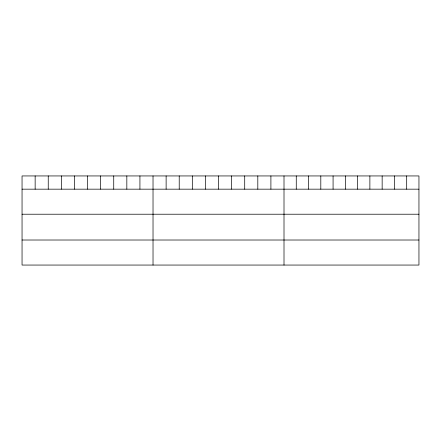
<?xml version="1.0" encoding="UTF-8"?>
<svg xmlns="http://www.w3.org/2000/svg" width="441" height="441" viewBox="0 0 441 441"><rect width="100%" height="100%" fill="white"/><g stroke="black" fill="none" stroke-linecap="round" stroke-linejoin="round"><path stroke-width="0.66" d="M418.95 189.167L418.95 265.058L22.05 265.058L22.05 175.942L418.95 175.942L418.95 189.167L22.05 189.167M22.05 214.216L418.95 214.216M22.05 240.014L418.95 240.014M406.685 175.942L406.685 189.167M394.414 175.942L394.414 189.167M382.149 175.942L382.149 189.167M369.878 175.942L369.878 189.167M357.612 175.942L357.612 189.167M345.342 175.942L345.342 189.167M333.076 175.942L333.076 189.167M320.805 175.942L320.805 189.167M308.54 175.942L308.54 189.167M296.269 175.942L296.269 189.167M284.004 175.942L284.004 265.058M270.906 175.942L270.906 189.167M257.809 175.942L257.809 189.167M244.711 175.942L244.711 189.167M231.613 175.942L231.613 189.167M218.516 175.942L218.516 189.167M205.418 175.942L205.418 189.167M192.32 175.942L192.32 189.167M179.222 175.942L179.222 189.167M166.125 175.942L166.125 189.167M153.027 175.942L153.027 265.058M139.929 175.942L139.929 189.167M126.832 175.942L126.832 189.167M113.734 175.942L113.734 189.167M100.636 175.942L100.636 189.167M87.539 175.942L87.539 189.167M74.441 175.942L74.441 189.167M61.343 175.942L61.343 189.167M48.245 175.942L48.245 189.167M35.148 175.942L35.148 189.167"/></g></svg>
